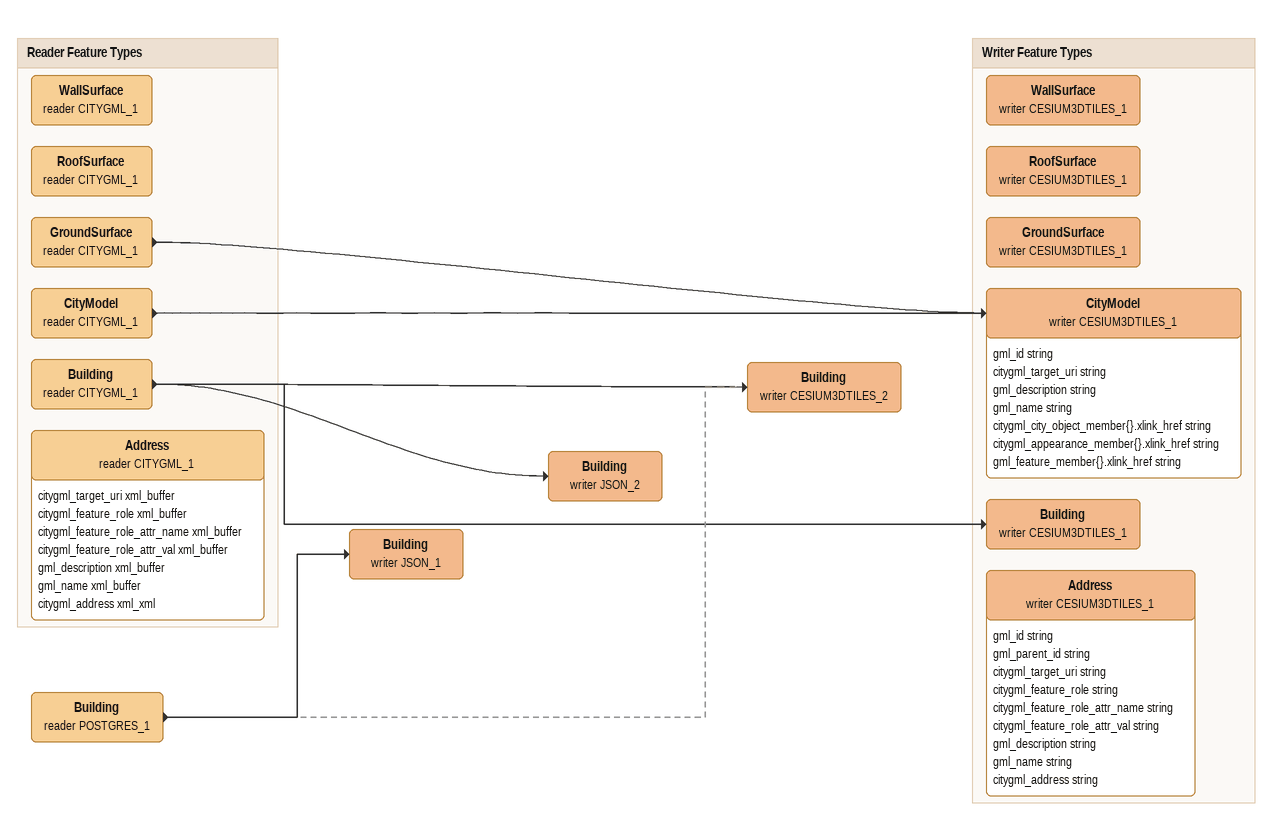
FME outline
Building (writer JSON_2)
Building (reader POSTGRES_1)
    -> Building (writer CESIUM3DTILES_2) [off]
    -> Building (writer JSON_1)
Building (writer CESIUM3DTILES_2)
Building (writer JSON_1)

Bookmark: Reader Feature Types
WallSurface (reader CITYGML_1)
RoofSurface (reader CITYGML_1)
GroundSurface (reader CITYGML_1)
    -> CityModel (writer CESIUM3DTILES_1)
CityModel (reader CITYGML_1)
    -> CityModel (writer CESIUM3DTILES_1)
Building (reader CITYGML_1)
    -> Building (writer CESIUM3DTILES_2)
    -> Building (writer CESIUM3DTILES_1)
    -> Building (writer JSON_2)
Address (reader CITYGML_1)
    attributes: citygml_target_uri xml_buffer, citygml_feature_role xml_buffer, citygml_feature_role_attr_name xml_buffer, citygml_feature_role_attr_val xml_buffer, gml_description xml_buffer, gml_name xml_buffer, citygml_address xml_xml

Bookmark: Writer Feature Types
CityModel (writer CESIUM3DTILES_1)
    attributes: gml_id string, citygml_target_uri string, gml_description string, gml_name string, citygml_city_object_member{}.xlink_href string, citygml_appearance_member{}.xlink_href string, gml_feature_member{}.xlink_href string
Building (writer CESIUM3DTILES_1)
WallSurface (writer CESIUM3DTILES_1)
RoofSurface (writer CESIUM3DTILES_1)
GroundSurface (writer CESIUM3DTILES_1)
Address (writer CESIUM3DTILES_1)
    attributes: gml_id string, gml_parent_id string, citygml_target_uri string, citygml_feature_role string, citygml_feature_role_attr_name string, citygml_feature_role_attr_val string, gml_description string, gml_name string, citygml_address string
